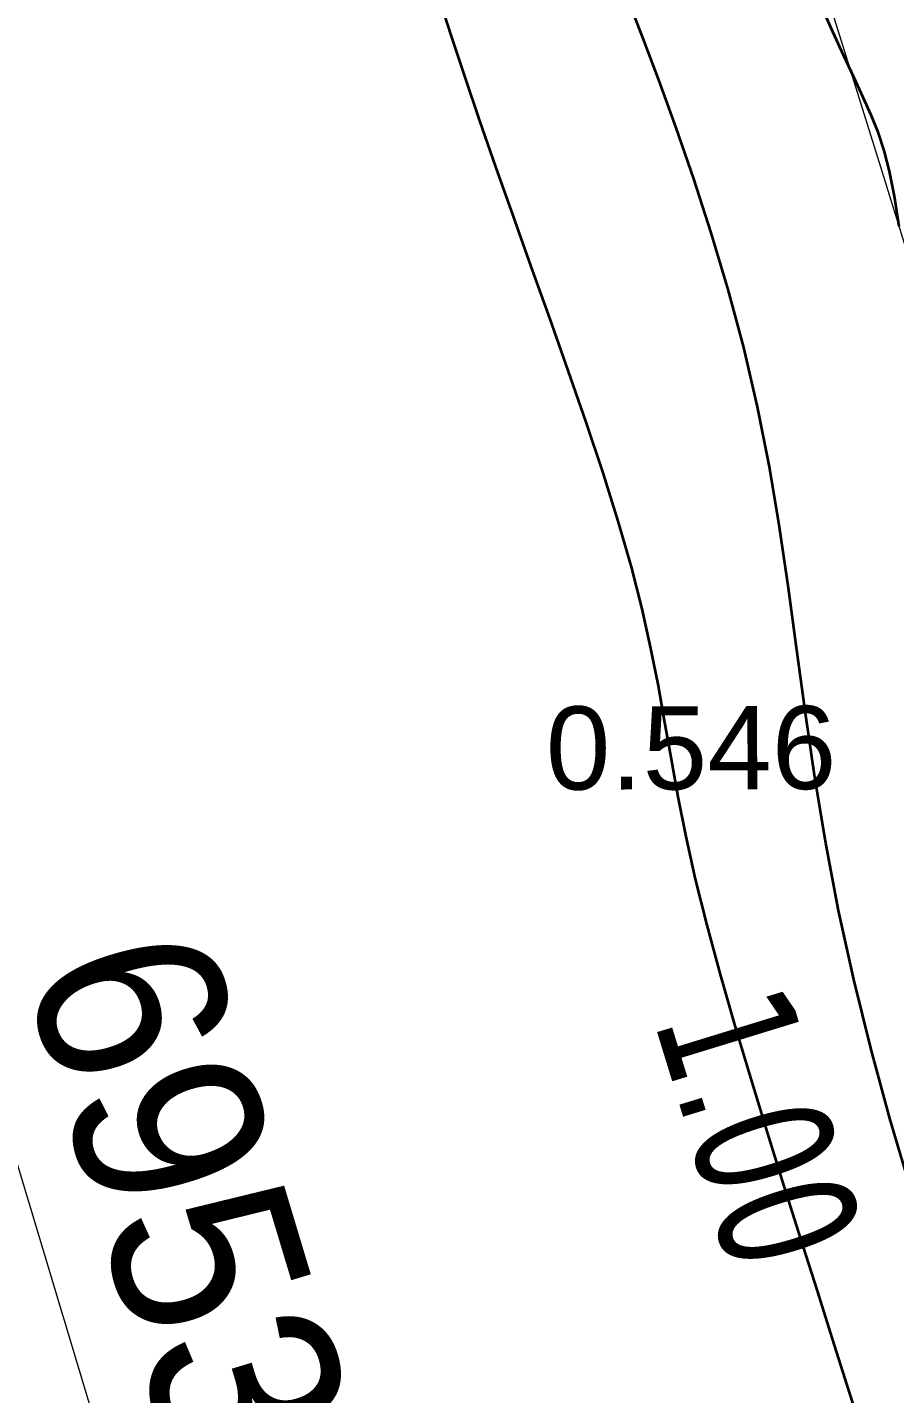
# Model space of a CAD drawing. Header units: millimetres. Extents: x 563604 to 809435, y 2337 to 1331933.
# Drawn here: x 731065 to 737328, y 1239113 to 1248977 of the extents above; entities that cross this region are included whole.
import ezdxf

# ---------------------------------------------------------------- set-up
doc = ezdxf.new("R2010")
doc.units = ezdxf.units.MM
for name, color, linetype, lineweight in [('A-ANNO-DIMS', 211, 'Continuous', 9), ('A-ANNO-DIMS-340', 211, 'Continuous', 9), ('CD TAI', 7, 'Continuous', 9), ('DM CAI-1', 9, 'Continuous', 35), ('MUONG DAT-1', 253, 'Continuous', 9), ('NCD', 7, 'Continuous', 9), ('NCV_TKCS_HIEN TRANG_251226_dwg-1', 253, 'Continuous', 9)]:
    doc.layers.add(name, color=color, linetype=linetype, lineweight=lineweight)
doc.styles.add('Arial', font='arial_0.ttf', dxfattribs={"height": 600.128024})
doc.styles.add('Arial_2', font='arial_0.ttf', dxfattribs={"width": 0.9, "height": 1360})
doc.styles.add('Tahoma', font='tahoma_0.ttf', dxfattribs={"width": 0.75, "height": 1000.213374})
doc.dimstyles.new('1_Dim_chi_tiet_khu_đất_1', dxfattribs={"dimscale": 304.8, "dimtxt": 1387.552784, "dimasz": 1.338583, "dimexe": 1.115486, "dimexo": 0.0625, "dimgap": 0.111549, "dimtad": 1, "dimdec": 0, "dimrnd": 5, "dimzin": 0, "dimdsep": 46, "dimtxsty": 'Arial_2', "dimblk1": 'OBLIQUE', "dimblk2": 'OBLIQUE', "dimsah": 1, "dimcen": 0.09, "dimdle": 1.115486, "dimazin": 0, "dimtfac": 1, "dimtdec": 4, "dimtix": 1, "dimtmove": 0, "dimatfit": 3, "dimfxl": 3.346457, "dimfxlon": 1, "dimtvp": 1, "dimtolj": 1, "dimtzin": 0, "dimarcsym": 2})

# ---------------------------------------------------------------- blocks, each defined once
blk = doc.blocks.new('NCV_TKCS_HIEN TRANG_251226_dwg-1595164-TỔNG THỂ_HIỆN TRẠNG KHU ĐẤT')
at = {"layer": 'DM CAI-1', "flags": 128}
for points in [[(737361.5, 1247538.3), (737327.9, 1247758.8), (737292.1, 1247938.2), (737252.7, 1248087.8), (737208.7, 1248218.7), (737158.8, 1248342.3), (737101.8, 1248469.5), (737036.2, 1248611.2), (736960, 1248775.8), (736870.6, 1248971.4), (736765.7, 1249205.9)], [(737436.8, 1240613.3), (737293.6, 1241099.3), (737157.6, 1241598.4), (737032.7, 1242101.6), (736922.7, 1242600.3), (736830.3, 1243087.2), (736752.3, 1243562.1), (736684.4, 1244026.2), (736622, 1244481.1), (736560.6, 1244928.2), (736495.9, 1245368.7), (736423.4, 1245804.1), (736338.6, 1246235.9), (736238.5, 1246664.2), (736125.7, 1247085), (736004.2, 1247493.2), (735878.1, 1247883.4), (735751.5, 1248250.6), (735628.3, 1248589.5), (735512.6, 1248895), (735408.6, 1249161.8)], [(734028.7, 1249213.6), (734123.5, 1248920.7), (734223.6, 1248617.9), (734330.7, 1248301.8), (734446.2, 1247968.8), (734571, 1247617.1), (734702.1, 1247251), (734836.2, 1246876.4), (734969.5, 1246499.2), (735098.7, 1246125.2), (735219.9, 1245760.3), (735329.8, 1245410.5), (735424.7, 1245081.6), (735502.4, 1244777.5), (735565.9, 1244493.3), (735619.5, 1244222.3), (735667.4, 1243957.7), (735713.9, 1243692.7), (735763.5, 1243420.4), (735820.3, 1243134.1), (735888.7, 1242826.9), (735971.8, 1242494.1), (736068.1, 1242139.2), (736174.6, 1241768), (736288.8, 1241385.8), (736407.9, 1240998.5), (736529, 1240611.6), (736649.5, 1240230.7), (736766.5, 1239861.4), (736877.9, 1239508.6), (736983.4, 1239174.3), (737083.6, 1238859.9)]]:
    blk.add_lwpolyline(points, dxfattribs=at)
at = {"layer": 'MUONG DAT-1', "flags": 128}
blk.add_lwpolyline([(752286.9, 1199548), (747733.3, 1213433.3), (740799, 1236446.8), (737239.8, 1247927.9), (731715.3, 1265616), (728295.2, 1276774.1), (725536.1, 1284652.1), (720895.6, 1301124.3), (717081.2, 1300936.3), (710093.2, 1307531.3), (707990.2, 1306468.1), (691820.2, 1300720.9), (687515.8, 1297110), (687945.7, 1294643.5), (696311.8, 1277455.4), (695625.2, 1272682.1)], dxfattribs=at)
at = {"layer": 'CD TAI', "insert": (734808.7, 1244073.2), "char_height": 600.13, "width": 2512.823, "attachment_point": 1, "rotation": 0.13459, "line_spacing_factor": 0.941778, "style": 'Arial'}
blk.add_mtext('0.546', dxfattribs=at)
at = {"layer": 'NCD', "insert": (736826.2, 1241180), "char_height": 1000.21, "width": 2355.813, "attachment_point": 2, "rotation": 287.0838, "line_spacing_factor": 0.994306, "style": 'Tahoma'}
blk.add_mtext('1.00', dxfattribs=at)
blk = doc.blocks.new('DIMBLOCK1-TỔNG THỂ_HIỆN TRẠNG KHU ĐẤT')
at = {"layer": 'A-ANNO-DIMS-340'}
for p, q in [((741408.5, 1206190.7), (721160, 1273417.7)), ((720281.4, 1272798), (721583.6, 1273190.2)), ((721258.1, 1273092.1), (720281.4, 1272798)), ((740333.8, 1206222.1), (741636, 1206614.3)), ((741310.4, 1206516.3), (740333.8, 1206222.1))]:
    blk.add_line(p, q, dxfattribs=at)
at = {"layer": 'A-ANNO-DIMS-340', "lineweight": 25}
for p, q in [((721258.1, 1273092.1), (721003.9, 1273228.6)), ((721258.1, 1273092.1), (721512.3, 1272955.6)), ((741310.4, 1206516.3), (741056.3, 1206652.8)), ((741310.4, 1206516.3), (741564.6, 1206379.8))]:
    blk.add_line(p, q, dxfattribs=at)
at = {"layer": 'A-ANNO-DIMS-340', "color": 0, "insert": (732330.2, 1242571.6), "char_height": 1360, "width": 5635.599, "attachment_point": 1, "rotation": 286.76208, "line_spacing_factor": 0.941778, "style": 'Arial_2'}
blk.add_mtext('69530', dxfattribs=at)
blk = doc.blocks.new('_Oblique')
at = {"color": 0, "linetype": 'ByBlock', "lineweight": -2}
blk.add_line((-0.5, -0.5), (0.5, 0.5), dxfattribs=at)

msp = doc.modelspace()

# ---------------------------------------------------------------- block references
at = {"layer": 'NCV_TKCS_HIEN TRANG_251226_dwg-1'}
msp.add_blockref('NCV_TKCS_HIEN TRANG_251226_dwg-1595164-TỔNG THỂ_HIỆN TRẠNG KHU ĐẤT', (0, 0), dxfattribs=at)

# ---------------------------------------------------------------- dimensions: what is measured, and where the dimension line sits
at = {"layer": 'A-ANNO-DIMS'}
dim = msp.add_linear_dim(base=(721258.1, 1273092.1), p1=(740333.8, 1206222.1), p2=(720281.4, 1272798), angle=286.76208, dimstyle='1_Dim_chi_tiet_khu_đất_1', override={"dimpost": '<>', "dimfxl": 69530.142663}, dxfattribs=at)
dim.commit()
dim.dimension.update_dxf_attribs({"geometry": 'DIMBLOCK1-TỔNG THỂ_HIỆN TRẠNG KHU ĐẤT', "text_midpoint": (731982.1, 1240014.4)})

doc.saveas('drawing.dxf')
